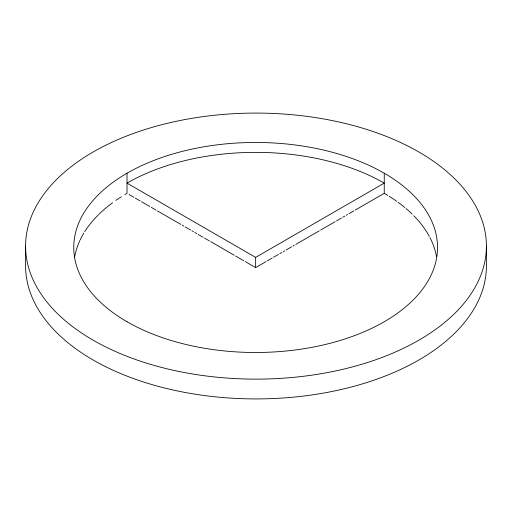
<?xml version="1.0" encoding="UTF-8"?>
<svg xmlns="http://www.w3.org/2000/svg" width="512" height="512" viewBox="0 0 512 512"><rect width="100%" height="100%" fill="white"/><g stroke="black" fill="none" stroke-linecap="round" stroke-linejoin="round"><path stroke-width="0.77" d="M255.635 257.382L384.25 183.123A181.894 105.018 0 0 0 127.014 183.123L255.635 257.382L255.635 267.59L266.003 261.6M267.386 260.806L272.23 258.01M273.613 257.21L278.451 254.419M279.834 253.619L281.907 252.422M283.296 251.622L284.678 250.822M286.061 250.022L291.59 246.829M292.973 246.035L294.355 245.235M295.738 244.435L319.251 230.861M320.634 230.061L335.155 221.677M336.538 220.883L341.376 218.086M342.765 217.286L344.838 216.09M346.221 215.29L347.603 214.496M348.986 213.696L353.824 210.899M355.206 210.099L384.25 193.331L384.25 173.222M129.088 194.534L133.926 197.325M135.309 198.125L140.154 200.922M141.536 201.715L149.83 206.509M151.219 207.309L156.058 210.099M157.44 210.899L180.954 224.474M182.336 225.274L183.718 226.074M185.101 226.867L190.63 230.061M192.013 230.861L193.395 231.661M194.784 232.461L196.858 233.658M198.24 234.458L203.078 237.248M204.461 238.048L209.299 240.845M210.688 241.638L234.195 255.213M235.578 256.013L243.878 260.806M245.261 261.6L255.635 267.59M486.4 246.099A230.4 133.018 0 0 1 140.8 361.299A230.4 133.018 0 0 1 140.8 130.899A230.4 133.018 0 0 1 486.4 246.099L486.4 265.901A230.4 133.018 0 0 1 256 398.918A230.4 133.018 0 0 1 25.6 265.901L25.6 246.099M127.014 173.222L127.014 193.331A181.894 105.018 0 0 0 124.858 194.598M74.592 257.414A181.894 105.018 0 0 1 79.936 240.41M80.25 239.738A181.894 105.018 0 0 1 83.872 233.03M84.691 231.693A181.894 105.018 0 0 1 98.106 215.085M98.624 214.573A181.894 105.018 0 0 1 112.602 202.714M115.872 200.378A181.894 105.018 0 0 1 121.325 196.768M384.25 193.331A181.894 105.018 0 0 1 387.834 195.462M389.242 196.333A181.894 105.018 0 0 1 396.71 201.306M398.016 202.24A181.894 105.018 0 0 1 404.851 207.539M406.029 208.525A181.894 105.018 0 0 1 412.122 214.061M413.76 215.686A181.894 105.018 0 0 1 429.306 236.378M430.016 237.722A181.894 105.018 0 0 1 436.531 256.627M127.014 321.734A181.894 105.018 0 0 0 431.328 274.662A181.894 105.018 0 0 0 208.557 146.042A181.894 105.018 0 0 0 127.014 321.734"/></g></svg>
